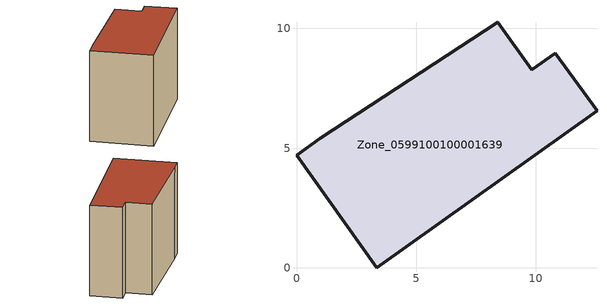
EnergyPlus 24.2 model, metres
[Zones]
Zone_0599100100001639
 floor ground (C_G): 9.82,8.27 10.8,8.97 12.55,6.57 3.36,0 0,4.7 0.99,5.41 8.4,10.26 z0
 wall outside (C_F): 10.8,8.97 9.82,8.27 8.4,10.26 0.99,5.41 0,4.7 3.36,0 12.55,6.57 10.8,8.97 z0:8.65
 roof outside (C_R): 0.99,5.41 0,4.7 3.36,0 12.55,6.57 10.8,8.97 9.82,8.27 8.4,10.26 z8.65
[BUILDING]
Pand.0599100100001639: North Axis=0; Terrain=City; Loads Convergence Tolerance Value=0.04; Temperature Convergence Tolerance Value=0.4; Solar Distribution=FullExterior; Maximum Number of Warmup Days=25; Minimum Number of Warmup Days=1
[Site:Location]
Rotterdam.The.Hague.AP_ZH_NLD Design_Conditions: Latitude=51.96; Longitude=4.45; Time Zone=1; Elevation=-4.5
[SITE:GROUNDTEMPERATURE:BUILDINGSURFACE]
18, 18, 18, 18, 18, 18, 18, 18, 18, 18, 18, 18
[MATERIAL] Thermal Absorptance=0.9; Solar Absorptance=0.7; Visible Absorptance=0.7
Name | Roughness | Thickness | Conductivity | Density | Specific Heat
G.TI.2006-2014 | MediumSmooth | 0.15 | 0.06 | 540 | 1210
F.TI.2006-2014 | Rough | 0.3 | 0.12 | 1920 | 840
R.TI.2006-2014 | MediumRough | 0.2 | 0.08 | 1500 | 1000
[CONSTRUCTION]
C_G: G.TI.2006-2014
C_F: F.TI.2006-2014
C_R: R.TI.2006-2014
[ZONE]
Zone_0599100100001639: Type=1; Multiplier=1; Ceiling Height=Autocalculate; Volume=Autocalculate; Floor Area=autocalculate; Part of Total Floor Area=Yes
[ZONEINFILTRATION:DESIGNFLOWRATE]
Infil_Zone_0599100100001639: Zone or ZoneList or Space or SpaceList=Zone_0599100100001639; Schedule=AlwaysOn; Design Flow Rate Calculation Method=Flow/Area; Flow Rate per Floor Area=0.0015; Constant Term Coefficient=1; Temperature Term Coefficient=0; Velocity Term Coefficient=0; Velocity Squared Term Coefficient=0
[HVACTEMPLATE:ZONE:IDEALLOADSAIRSYSTEM]
Zone_0599100100001639: Maximum Heating Supply Air Temperature=50; Minimum Cooling Supply Air Temperature=13; Maximum Heating Supply Air Humidity Ratio=0.0156; Minimum Cooling Supply Air Humidity Ratio=0.0077; Heating Limit=NoLimit; Cooling Limit=NoLimit; Dehumidification Control Type=ConstantSensibleHeatRatio; Cooling Sensible Heat Ratio=0.7; Dehumidification Setpoint=60; Humidification Control Type=None; Humidification Setpoint=30; Outdoor Air Method=None; Outdoor Air Flow Rate per Person=0.00944; Outdoor Air Flow Rate per Zone Floor Area=0; Outdoor Air Flow Rate per Zone=0; Demand Controlled Ventilation Type=None; Outdoor Air Economizer Type=NoEconomizer; Heat Recovery Type=None; Sensible Heat Recovery Effectiveness=0.7; Latent Heat Recovery Effectiveness=0.65
[ZONECONTROL:THERMOSTAT]
ThermostatControl_Zone_0599100100001639: Zone or ZoneList=Zone_0599100100001639; Control Type Schedule=DualSetpointControlType; Control 1=Thermostat_Zone_0599100100001639; Temperature Difference Between Cutout And Setpoint=0
[THERMOSTATSETPOINT:DUALSETPOINT]
Thermostat_Zone_0599100100001639: Heating Setpoint Temperature Schedule=HeatingSetpoint_Zone_0599100100001639; Cooling Setpoint Temperature Schedule=CoolingSetpoint_Zone_0599100100001639
[SCHEDULE:COMPACT]
HeatingSetpoint_Zone_0599100100001639: Through: 12/31, For: AllDays, Until: 24:00, 21
CoolingSetpoint_Zone_0599100100001639: Through: 12/31, For: AllDays, Until: 24:00, 24
DualSetpointControlType: Through: 12/31, For: AllDays, Until: 24:00, 4
AlwaysOn: Through: 12/31, For: AllDays, Until: 24:00, 1
